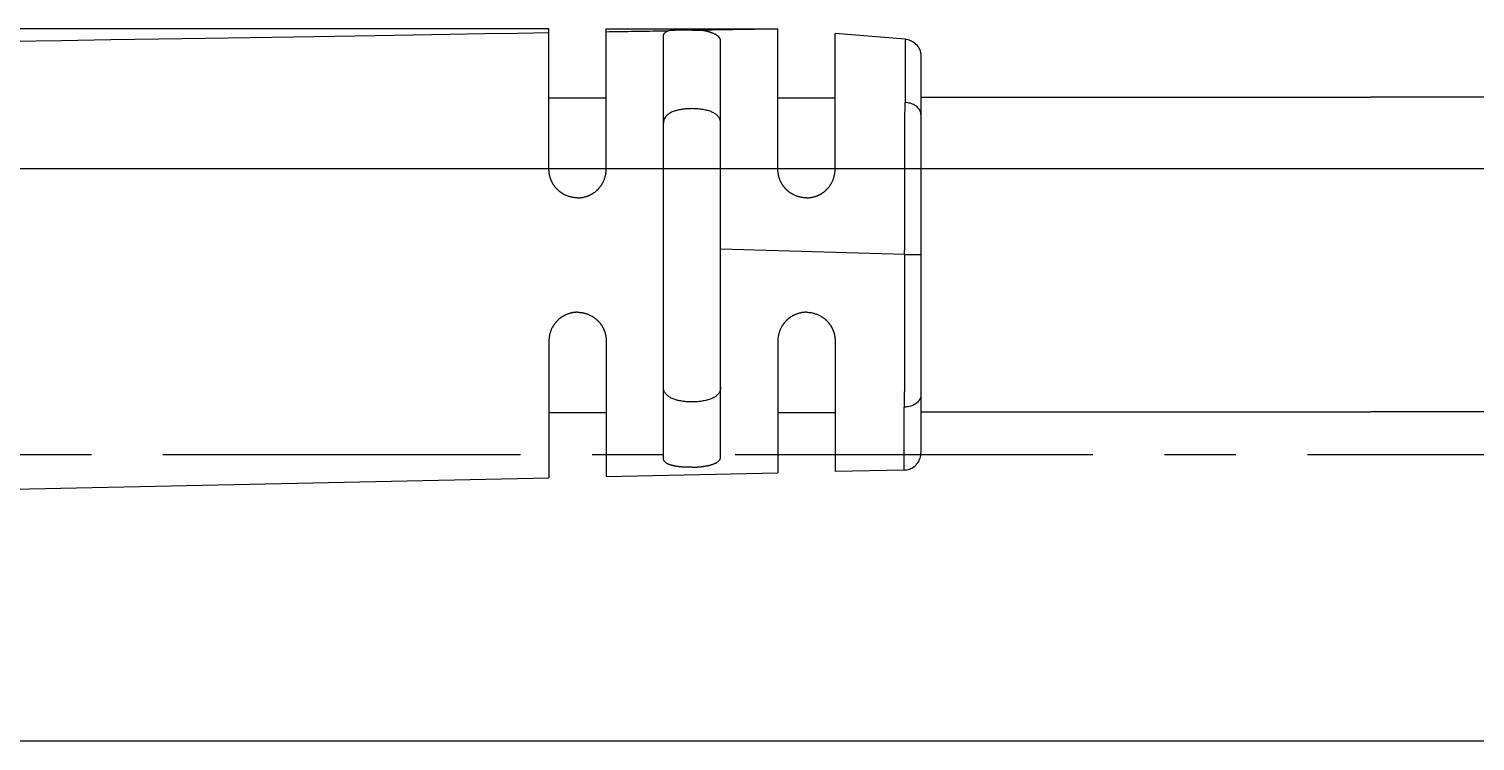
# Model space of a CAD drawing. Header units: inches. Extents: x 0 to 77285, y -118 to 40065.
# Drawn here: x 25675.9 to 25701.17, y 2653.84 to 2666.28 of the extents above; entities that cross this region are included whole.
import ezdxf

# ---------------------------------------------------------------- set-up
doc = ezdxf.new("R2010")
doc.units = ezdxf.units.IN
doc.header["$LTSCALE"] = 5
doc.header["$MEASUREMENT"] = 0
doc.linetypes.add('CENTER', pattern=[2, 1.25, -0.25, 0.25, -0.25])
doc.layers.add('11', color=1, linetype='CENTER')
doc.layers.add('55', color=5, linetype='Continuous')

# ---------------------------------------------------------------- blocks, each defined once
blk = doc.blocks.new('A$Ce3b21f13')
for p, q in [((2390, -42), (60, -42)), ((2390, -52), (60, -52))]:
    blk.add_line(p, q)
at = {"layer": '11'}
blk.add_line((2390, -47), (60, -47), dxfattribs=at)
blk = doc.blocks.new('A$C76fe3149')
for p, q in [((-52.004, 3.942), (-73.504, 3.942)), ((-52.004, 1.491), (-52.004, 3.942)), ((-51.004, 1.491), (-51.004, 3.942)), ((-51.004, 3.942), (-48.004, 3.942)), ((-50.004, -3.562), (-50.004, 3.817)), ((-48.004, 1.491), (-48.004, 3.942)), ((-45.78, 3.764), (-47.004, 3.864)), ((-47.004, 1.491), (-47.004, 3.864)), ((-49.004, -3.536), (-49.004, 3.731)), ((-45.504, 3.465), (-45.504, -3.465)), ((-52.004, 2.738), (-51.004, 2.738)), ((-48.004, 2.738), (-47.004, 2.738)), ((-45.504, 2.75), (-37.642, 2.75)), ((-33.056, 2.75), (-37.642, 2.75)), ((-45.789, 0), (-49.004, 0.097)), ((-45.789, 0), (-45.504, 0)), ((-52.004, -1.509), (-52.004, -3.898)), ((-51.004, -1.509), (-51.004, -3.877)), ((-48.004, -1.509), (-48.004, -3.812)), ((-47.004, -1.509), (-47.004, -3.791)), ((-52.004, -2.762), (-51.004, -2.762)), ((-48.004, -2.762), (-47.004, -2.762)), ((-45.798, -3.765), (-45.795, -2.667)), ((-45.504, -2.75), (-37.642, -2.75)), ((-33.636, -2.75), (-37.642, -2.75)), ((-45.798, -3.765), (-47.004, -3.791)), ((-73.504, -4.361), (-52.004, -3.898)), ((-51.004, -3.877), (-48.004, -3.812))]:
    blk.add_line(p, q)
for points in [[(-68.336, 3.612), (-67.278, 3.63), (-66.243, 3.647), (-65.23, 3.663), (-64.241, 3.68), (-63.275, 3.696), (-62.334, 3.711), (-61.418, 3.726), (-60.527, 3.741), (-59.662, 3.755), (-58.823, 3.768), (-58.011, 3.781), (-57.227, 3.794), (-56.47, 3.806), (-55.743, 3.818), (-55.044, 3.829), (-54.375, 3.84), (-53.736, 3.85), (-53.127, 3.86), (-52.55, 3.869), (-52.004, 3.878)], [(-51.004, 3.894), (-50.95, 3.895), (-50.895, 3.896), (-50.841, 3.897), (-50.786, 3.897), (-50.732, 3.898), (-50.677, 3.899), (-50.623, 3.9), (-50.568, 3.901), (-50.514, 3.902), (-50.46, 3.903), (-50.406, 3.904), (-50.352, 3.904), (-50.297, 3.905), (-50.243, 3.906), (-50.189, 3.907), (-50.135, 3.908), (-50.081, 3.909), (-50.028, 3.91), (-49.974, 3.91), (-49.92, 3.911)], [(-50.004, 3.817), (-50.004, 3.819), (-50.004, 3.821), (-50.004, 3.823), (-50.004, 3.825), (-50.004, 3.826), (-50.003, 3.828), (-50.003, 3.83), (-50.003, 3.832), (-50.002, 3.834), (-50.002, 3.835), (-50.002, 3.837), (-50.001, 3.839), (-50.001, 3.841), (-50, 3.842), (-49.999, 3.844), (-49.999, 3.846), (-49.998, 3.847), (-49.997, 3.849), (-49.997, 3.851), (-49.996, 3.852), (-49.995, 3.855), (-49.993, 3.857), (-49.992, 3.859), (-49.991, 3.861), (-49.989, 3.863), (-49.987, 3.865), (-49.986, 3.868), (-49.984, 3.87), (-49.982, 3.872), (-49.98, 3.874), (-49.978, 3.876), (-49.976, 3.878), (-49.974, 3.88), (-49.972, 3.882), (-49.97, 3.884), (-49.967, 3.885), (-49.965, 3.887), (-49.962, 3.889), (-49.96, 3.891), (-49.957, 3.893), (-49.955, 3.894), (-49.954, 3.895), (-49.952, 3.896), (-49.95, 3.897), (-49.949, 3.898), (-49.947, 3.899), (-49.945, 3.9), (-49.943, 3.901), (-49.942, 3.901), (-49.94, 3.902), (-49.938, 3.903), (-49.936, 3.904), (-49.934, 3.905), (-49.932, 3.906), (-49.93, 3.907), (-49.928, 3.908), (-49.926, 3.909), (-49.924, 3.91), (-49.922, 3.91), (-49.92, 3.911)], [(-49.504, 3.922), (-49.531, 3.922), (-49.558, 3.921), (-49.585, 3.921), (-49.61, 3.921), (-49.635, 3.921), (-49.659, 3.921), (-49.683, 3.92), (-49.706, 3.92), (-49.728, 3.919), (-49.75, 3.919), (-49.771, 3.918), (-49.791, 3.918), (-49.81, 3.917), (-49.828, 3.916), (-49.846, 3.916), (-49.862, 3.915), (-49.878, 3.914), (-49.893, 3.913), (-49.907, 3.912), (-49.92, 3.911)], [(-49.504, 3.922), (-49.495, 3.922), (-49.485, 3.922), (-49.476, 3.922), (-49.467, 3.921), (-49.458, 3.921), (-49.449, 3.921), (-49.441, 3.921), (-49.432, 3.921), (-49.424, 3.921), (-49.415, 3.921), (-49.407, 3.921), (-49.4, 3.921), (-49.392, 3.921), (-49.384, 3.921), (-49.377, 3.921), (-49.369, 3.921), (-49.362, 3.921), (-49.355, 3.921), (-49.349, 3.921), (-49.342, 3.92)], [(-48.004, 3.942), (-48.03, 3.941), (-48.062, 3.941), (-48.099, 3.94), (-48.14, 3.939), (-48.186, 3.939), (-48.237, 3.938), (-48.292, 3.937), (-48.352, 3.936), (-48.415, 3.935), (-48.483, 3.934), (-48.554, 3.933), (-48.629, 3.932), (-48.708, 3.93), (-48.79, 3.929), (-48.875, 3.928), (-48.963, 3.926), (-49.054, 3.925), (-49.147, 3.923), (-49.244, 3.922), (-49.342, 3.92)], [(-49.004, 3.731), (-49.004, 3.732), (-49.004, 3.733), (-49.004, 3.734), (-49.004, 3.735), (-49.004, 3.736), (-49.004, 3.737), (-49.004, 3.738), (-49.004, 3.739), (-49.005, 3.74), (-49.005, 3.741), (-49.005, 3.742), (-49.005, 3.742), (-49.005, 3.743), (-49.005, 3.744), (-49.005, 3.745), (-49.005, 3.746), (-49.006, 3.747), (-49.006, 3.748), (-49.006, 3.749), (-49.006, 3.75), (-49.007, 3.753), (-49.008, 3.756), (-49.009, 3.759), (-49.01, 3.762), (-49.011, 3.765), (-49.012, 3.768), (-49.014, 3.771), (-49.015, 3.774), (-49.017, 3.776), (-49.019, 3.779), (-49.02, 3.782), (-49.022, 3.785), (-49.024, 3.788), (-49.027, 3.791), (-49.029, 3.793), (-49.031, 3.796), (-49.034, 3.799), (-49.036, 3.802), (-49.039, 3.804), (-49.042, 3.807), (-49.044, 3.809), (-49.046, 3.811), (-49.048, 3.813), (-49.051, 3.815), (-49.053, 3.817), (-49.055, 3.819), (-49.058, 3.821), (-49.06, 3.823), (-49.063, 3.824), (-49.065, 3.826), (-49.068, 3.828), (-49.071, 3.83), (-49.074, 3.832), (-49.076, 3.834), (-49.079, 3.835), (-49.082, 3.837), (-49.085, 3.839), (-49.088, 3.841), (-49.091, 3.843), (-49.095, 3.844), (-49.098, 3.846), (-49.101, 3.848), (-49.105, 3.85), (-49.108, 3.851), (-49.111, 3.853), (-49.115, 3.855), (-49.118, 3.856), (-49.122, 3.858), (-49.126, 3.86), (-49.129, 3.861), (-49.133, 3.863), (-49.137, 3.865), (-49.141, 3.866), (-49.145, 3.868), (-49.149, 3.869), (-49.153, 3.871), (-49.157, 3.872), (-49.161, 3.874), (-49.165, 3.876), (-49.169, 3.877), (-49.173, 3.878), (-49.177, 3.88), (-49.182, 3.881), (-49.186, 3.883), (-49.19, 3.884), (-49.194, 3.885), (-49.199, 3.887), (-49.203, 3.888), (-49.207, 3.889), (-49.212, 3.891), (-49.216, 3.892), (-49.221, 3.893), (-49.225, 3.894), (-49.23, 3.896), (-49.234, 3.897), (-49.239, 3.898), (-49.243, 3.899), (-49.248, 3.901), (-49.253, 3.902), (-49.258, 3.903), (-49.262, 3.904), (-49.266, 3.905), (-49.27, 3.906), (-49.274, 3.907), (-49.278, 3.908), (-49.282, 3.909), (-49.286, 3.909), (-49.29, 3.91), (-49.295, 3.911), (-49.299, 3.912), (-49.303, 3.913), (-49.307, 3.914), (-49.312, 3.915), (-49.316, 3.916), (-49.32, 3.916), (-49.325, 3.917), (-49.329, 3.918), (-49.333, 3.919), (-49.338, 3.92), (-49.342, 3.92)], [(-45.78, 3.764), (-45.78, 3.715), (-45.78, 3.665), (-45.78, 3.615), (-45.78, 3.563), (-45.78, 3.512), (-45.78, 3.459), (-45.78, 3.406), (-45.781, 3.353), (-45.781, 3.298), (-45.781, 3.243), (-45.781, 3.188), (-45.781, 3.131), (-45.781, 3.074), (-45.781, 3.017), (-45.782, 2.958), (-45.782, 2.9), (-45.782, 2.84), (-45.782, 2.78), (-45.782, 2.719), (-45.782, 2.657)], [(-45.78, 3.764), (-45.757, 3.761), (-45.734, 3.757), (-45.712, 3.751), (-45.691, 3.743), (-45.671, 3.734), (-45.651, 3.723), (-45.633, 3.711), (-45.615, 3.698), (-45.599, 3.684), (-45.583, 3.668), (-45.569, 3.652), (-45.556, 3.634), (-45.545, 3.615), (-45.534, 3.596), (-45.525, 3.576), (-45.518, 3.555), (-45.512, 3.533), (-45.508, 3.511), (-45.505, 3.488), (-45.504, 3.465)], [(-49.504, 2.55), (-49.522, 2.549), (-49.54, 2.549), (-49.557, 2.548), (-49.574, 2.548), (-49.591, 2.547), (-49.608, 2.545), (-49.624, 2.544), (-49.639, 2.542), (-49.655, 2.54), (-49.67, 2.538), (-49.684, 2.536), (-49.699, 2.534), (-49.712, 2.531), (-49.726, 2.529), (-49.739, 2.526), (-49.752, 2.523), (-49.764, 2.52), (-49.776, 2.517), (-49.787, 2.514), (-49.798, 2.51), (-49.816, 2.504), (-49.834, 2.498), (-49.851, 2.491), (-49.867, 2.483), (-49.882, 2.475), (-49.897, 2.467), (-49.911, 2.458), (-49.924, 2.448), (-49.936, 2.438), (-49.947, 2.428), (-49.958, 2.417), (-49.967, 2.405), (-49.976, 2.393), (-49.983, 2.38), (-49.989, 2.367), (-49.995, 2.353), (-49.999, 2.339), (-50.002, 2.324), (-50.004, 2.309), (-50.004, 2.293)], [(-49.004, 2.293), (-49.004, 2.304), (-49.005, 2.314), (-49.007, 2.325), (-49.009, 2.335), (-49.011, 2.344), (-49.014, 2.354), (-49.017, 2.363), (-49.021, 2.372), (-49.026, 2.381), (-49.03, 2.389), (-49.036, 2.397), (-49.041, 2.405), (-49.047, 2.413), (-49.054, 2.42), (-49.06, 2.427), (-49.068, 2.434), (-49.075, 2.441), (-49.083, 2.447), (-49.091, 2.453), (-49.1, 2.459), (-49.112, 2.467), (-49.126, 2.475), (-49.141, 2.483), (-49.156, 2.49), (-49.172, 2.497), (-49.189, 2.503), (-49.207, 2.509), (-49.226, 2.515), (-49.245, 2.52), (-49.265, 2.525), (-49.286, 2.53), (-49.308, 2.534), (-49.33, 2.537), (-49.353, 2.541), (-49.377, 2.543), (-49.401, 2.545), (-49.426, 2.547), (-49.451, 2.549), (-49.477, 2.549), (-49.504, 2.55)], [(-45.789, 0), (-45.788, 0.144), (-45.788, 0.289), (-45.788, 0.435), (-45.787, 0.58), (-45.787, 0.726), (-45.787, 0.871), (-45.786, 1.015), (-45.786, 1.157), (-45.785, 1.299), (-45.785, 1.438), (-45.785, 1.575), (-45.785, 1.709), (-45.784, 1.84), (-45.784, 1.969), (-45.784, 2.093), (-45.783, 2.215), (-45.783, 2.332), (-45.783, 2.445), (-45.782, 2.553), (-45.782, 2.657)], [(-45.504, 2.446), (-45.505, 2.463), (-45.508, 2.479), (-45.512, 2.495), (-45.518, 2.51), (-45.526, 2.525), (-45.535, 2.539), (-45.545, 2.553), (-45.557, 2.566), (-45.57, 2.579), (-45.584, 2.59), (-45.6, 2.601), (-45.617, 2.612), (-45.634, 2.621), (-45.653, 2.629), (-45.673, 2.637), (-45.693, 2.643), (-45.714, 2.648), (-45.736, 2.653), (-45.759, 2.656), (-45.782, 2.657)], [(-51.504, 0.991), (-51.516, 0.992), (-51.529, 0.992), (-51.541, 0.993), (-51.553, 0.994), (-51.565, 0.995), (-51.578, 0.997), (-51.59, 0.999), (-51.602, 1.001), (-51.614, 1.004), (-51.626, 1.007), (-51.638, 1.01), (-51.65, 1.013), (-51.662, 1.017), (-51.674, 1.021), (-51.685, 1.025), (-51.697, 1.03), (-51.708, 1.035), (-51.719, 1.04), (-51.73, 1.045), (-51.741, 1.051), (-51.746, 1.054), (-51.751, 1.056), (-51.755, 1.059), (-51.76, 1.062), (-51.765, 1.065), (-51.77, 1.068), (-51.774, 1.071), (-51.779, 1.074), (-51.783, 1.077), (-51.788, 1.08), (-51.792, 1.083), (-51.797, 1.086), (-51.801, 1.089), (-51.806, 1.093), (-51.81, 1.096), (-51.814, 1.099), (-51.819, 1.103), (-51.823, 1.106), (-51.827, 1.11), (-51.831, 1.113), (-51.836, 1.117), (-51.84, 1.121), (-51.844, 1.125), (-51.848, 1.129), (-51.853, 1.133), (-51.857, 1.137), (-51.861, 1.141), (-51.865, 1.145), (-51.869, 1.149), (-51.873, 1.154), (-51.877, 1.158), (-51.881, 1.162), (-51.884, 1.167), (-51.888, 1.171), (-51.892, 1.176), (-51.895, 1.18), (-51.899, 1.185), (-51.902, 1.189), (-51.906, 1.194), (-51.909, 1.198), (-51.913, 1.203), (-51.916, 1.208), (-51.919, 1.212), (-51.922, 1.217), (-51.925, 1.222), (-51.928, 1.227), (-51.931, 1.232), (-51.934, 1.236), (-51.937, 1.241), (-51.94, 1.246), (-51.943, 1.251), (-51.945, 1.256), (-51.948, 1.261), (-51.951, 1.266), (-51.953, 1.271), (-51.956, 1.276), (-51.958, 1.282), (-51.96, 1.287), (-51.963, 1.292), (-51.965, 1.297), (-51.968, 1.304), (-51.971, 1.311), (-51.973, 1.318), (-51.976, 1.326), (-51.978, 1.333), (-51.981, 1.34), (-51.983, 1.348), (-51.985, 1.355), (-51.987, 1.362), (-51.989, 1.37), (-51.991, 1.377), (-51.993, 1.384), (-51.994, 1.392), (-51.996, 1.399), (-51.997, 1.407), (-51.998, 1.414), (-51.999, 1.422), (-52, 1.429), (-52.001, 1.437), (-52.002, 1.444), (-52.002, 1.447), (-52.002, 1.449), (-52.003, 1.451), (-52.003, 1.454), (-52.003, 1.456), (-52.003, 1.458), (-52.003, 1.461), (-52.003, 1.463), (-52.003, 1.465), (-52.004, 1.468), (-52.004, 1.47), (-52.004, 1.473), (-52.004, 1.475), (-52.004, 1.477), (-52.004, 1.48), (-52.004, 1.482), (-52.004, 1.484), (-52.004, 1.487), (-52.004, 1.489), (-52.004, 1.491)], [(-51.504, 0.991), (-51.502, 0.991), (-51.499, 0.991), (-51.497, 0.991), (-51.494, 0.991), (-51.492, 0.992), (-51.489, 0.992), (-51.487, 0.992), (-51.484, 0.992), (-51.482, 0.992), (-51.479, 0.992), (-51.477, 0.992), (-51.474, 0.992), (-51.472, 0.992), (-51.47, 0.993), (-51.467, 0.993), (-51.465, 0.993), (-51.462, 0.993), (-51.46, 0.993), (-51.457, 0.994), (-51.455, 0.994), (-51.447, 0.995), (-51.439, 0.996), (-51.431, 0.997), (-51.423, 0.998), (-51.415, 0.999), (-51.408, 1.001), (-51.4, 1.002), (-51.392, 1.004), (-51.384, 1.006), (-51.377, 1.008), (-51.369, 1.01), (-51.361, 1.012), (-51.354, 1.015), (-51.346, 1.017), (-51.339, 1.02), (-51.331, 1.022), (-51.324, 1.025), (-51.316, 1.028), (-51.309, 1.031), (-51.302, 1.034), (-51.297, 1.036), (-51.291, 1.039), (-51.286, 1.041), (-51.281, 1.044), (-51.276, 1.047), (-51.271, 1.049), (-51.265, 1.052), (-51.26, 1.055), (-51.255, 1.058), (-51.25, 1.061), (-51.245, 1.064), (-51.24, 1.067), (-51.235, 1.07), (-51.231, 1.073), (-51.226, 1.076), (-51.221, 1.079), (-51.216, 1.083), (-51.211, 1.086), (-51.207, 1.089), (-51.202, 1.093), (-51.198, 1.096), (-51.193, 1.1), (-51.188, 1.104), (-51.184, 1.107), (-51.179, 1.111), (-51.175, 1.115), (-51.171, 1.119), (-51.166, 1.123), (-51.162, 1.127), (-51.158, 1.131), (-51.154, 1.135), (-51.15, 1.139), (-51.146, 1.143), (-51.142, 1.147), (-51.138, 1.151), (-51.134, 1.156), (-51.13, 1.16), (-51.126, 1.164), (-51.122, 1.169), (-51.119, 1.173), (-51.115, 1.177), (-51.112, 1.182), (-51.108, 1.186), (-51.105, 1.19), (-51.102, 1.195), (-51.099, 1.199), (-51.095, 1.203), (-51.092, 1.208), (-51.089, 1.212), (-51.086, 1.217), (-51.083, 1.222), (-51.08, 1.226), (-51.077, 1.231), (-51.075, 1.235), (-51.072, 1.24), (-51.069, 1.245), (-51.067, 1.249), (-51.064, 1.254), (-51.061, 1.259), (-51.059, 1.264), (-51.054, 1.274), (-51.049, 1.285), (-51.044, 1.296), (-51.039, 1.307), (-51.035, 1.318), (-51.031, 1.329), (-51.028, 1.341), (-51.024, 1.352), (-51.021, 1.363), (-51.018, 1.375), (-51.015, 1.386), (-51.013, 1.398), (-51.011, 1.41), (-51.009, 1.421), (-51.008, 1.433), (-51.006, 1.445), (-51.005, 1.456), (-51.005, 1.468), (-51.004, 1.48), (-51.004, 1.491)], [(-47.504, 0.991), (-47.517, 0.992), (-47.529, 0.992), (-47.542, 0.993), (-47.554, 0.994), (-47.567, 0.996), (-47.58, 0.997), (-47.592, 0.999), (-47.605, 1.002), (-47.617, 1.005), (-47.629, 1.008), (-47.642, 1.011), (-47.654, 1.015), (-47.666, 1.019), (-47.678, 1.023), (-47.69, 1.027), (-47.701, 1.032), (-47.713, 1.037), (-47.724, 1.043), (-47.736, 1.048), (-47.747, 1.054), (-47.751, 1.057), (-47.756, 1.06), (-47.761, 1.062), (-47.766, 1.065), (-47.77, 1.068), (-47.775, 1.071), (-47.779, 1.074), (-47.784, 1.077), (-47.789, 1.08), (-47.793, 1.083), (-47.797, 1.086), (-47.802, 1.09), (-47.806, 1.093), (-47.811, 1.096), (-47.815, 1.1), (-47.819, 1.103), (-47.823, 1.107), (-47.828, 1.11), (-47.832, 1.114), (-47.836, 1.117), (-47.84, 1.121), (-47.844, 1.125), (-47.848, 1.129), (-47.853, 1.133), (-47.857, 1.137), (-47.861, 1.141), (-47.865, 1.145), (-47.869, 1.149), (-47.873, 1.153), (-47.877, 1.158), (-47.88, 1.162), (-47.884, 1.166), (-47.888, 1.171), (-47.891, 1.175), (-47.895, 1.18), (-47.899, 1.184), (-47.902, 1.189), (-47.905, 1.193), (-47.909, 1.198), (-47.912, 1.202), (-47.915, 1.207), (-47.919, 1.212), (-47.922, 1.216), (-47.925, 1.221), (-47.928, 1.226), (-47.931, 1.231), (-47.934, 1.235), (-47.936, 1.24), (-47.939, 1.245), (-47.942, 1.25), (-47.945, 1.255), (-47.947, 1.26), (-47.95, 1.265), (-47.952, 1.27), (-47.955, 1.275), (-47.957, 1.28), (-47.959, 1.285), (-47.962, 1.29), (-47.964, 1.295), (-47.966, 1.3), (-47.969, 1.307), (-47.972, 1.314), (-47.974, 1.321), (-47.977, 1.328), (-47.979, 1.336), (-47.982, 1.343), (-47.984, 1.35), (-47.986, 1.357), (-47.988, 1.364), (-47.99, 1.372), (-47.991, 1.379), (-47.993, 1.386), (-47.994, 1.394), (-47.996, 1.401), (-47.997, 1.408), (-47.998, 1.416), (-47.999, 1.423), (-48, 1.43), (-48.001, 1.438), (-48.002, 1.445), (-48.002, 1.447), (-48.002, 1.45), (-48.003, 1.452), (-48.003, 1.454), (-48.003, 1.457), (-48.003, 1.459), (-48.003, 1.461), (-48.003, 1.464), (-48.003, 1.466), (-48.004, 1.468), (-48.004, 1.471), (-48.004, 1.473), (-48.004, 1.475), (-48.004, 1.478), (-48.004, 1.48), (-48.004, 1.482), (-48.004, 1.484), (-48.004, 1.487), (-48.004, 1.489), (-48.004, 1.491)], [(-47.504, 0.991), (-47.502, 0.991), (-47.499, 0.991), (-47.497, 0.991), (-47.494, 0.991), (-47.492, 0.992), (-47.489, 0.992), (-47.487, 0.992), (-47.484, 0.992), (-47.482, 0.992), (-47.479, 0.992), (-47.477, 0.992), (-47.474, 0.992), (-47.472, 0.992), (-47.47, 0.993), (-47.467, 0.993), (-47.465, 0.993), (-47.462, 0.993), (-47.46, 0.993), (-47.457, 0.994), (-47.455, 0.994), (-47.447, 0.995), (-47.439, 0.996), (-47.431, 0.997), (-47.423, 0.998), (-47.416, 0.999), (-47.408, 1.001), (-47.4, 1.002), (-47.392, 1.004), (-47.384, 1.006), (-47.377, 1.008), (-47.369, 1.01), (-47.361, 1.012), (-47.354, 1.015), (-47.346, 1.017), (-47.339, 1.02), (-47.331, 1.022), (-47.324, 1.025), (-47.317, 1.028), (-47.309, 1.031), (-47.302, 1.034), (-47.297, 1.036), (-47.292, 1.039), (-47.287, 1.041), (-47.281, 1.044), (-47.276, 1.046), (-47.271, 1.049), (-47.266, 1.052), (-47.261, 1.055), (-47.256, 1.057), (-47.251, 1.06), (-47.246, 1.063), (-47.241, 1.066), (-47.236, 1.069), (-47.231, 1.073), (-47.226, 1.076), (-47.222, 1.079), (-47.217, 1.082), (-47.212, 1.086), (-47.207, 1.089), (-47.203, 1.092), (-47.198, 1.096), (-47.194, 1.099), (-47.189, 1.103), (-47.185, 1.107), (-47.18, 1.11), (-47.176, 1.114), (-47.172, 1.118), (-47.167, 1.122), (-47.163, 1.126), (-47.159, 1.13), (-47.155, 1.134), (-47.151, 1.138), (-47.147, 1.142), (-47.143, 1.146), (-47.139, 1.15), (-47.135, 1.154), (-47.131, 1.159), (-47.127, 1.163), (-47.123, 1.167), (-47.12, 1.172), (-47.116, 1.176), (-47.113, 1.18), (-47.11, 1.184), (-47.106, 1.189), (-47.103, 1.193), (-47.1, 1.197), (-47.097, 1.202), (-47.094, 1.206), (-47.091, 1.21), (-47.088, 1.215), (-47.085, 1.219), (-47.082, 1.224), (-47.079, 1.228), (-47.076, 1.233), (-47.073, 1.238), (-47.071, 1.242), (-47.068, 1.247), (-47.065, 1.252), (-47.063, 1.256), (-47.06, 1.261), (-47.055, 1.272), (-47.05, 1.283), (-47.045, 1.294), (-47.04, 1.305), (-47.036, 1.316), (-47.032, 1.327), (-47.028, 1.339), (-47.025, 1.35), (-47.021, 1.362), (-47.018, 1.374), (-47.016, 1.385), (-47.013, 1.397), (-47.011, 1.409), (-47.009, 1.421), (-47.008, 1.432), (-47.006, 1.444), (-47.005, 1.456), (-47.005, 1.468), (-47.004, 1.48), (-47.004, 1.491)], [(-45.789, 0), (-45.789, -0.154), (-45.789, -0.306), (-45.79, -0.457), (-45.79, -0.606), (-45.79, -0.754), (-45.791, -0.9), (-45.791, -1.043), (-45.791, -1.185), (-45.792, -1.324), (-45.792, -1.461), (-45.792, -1.596), (-45.793, -1.727), (-45.793, -1.856), (-45.793, -1.982), (-45.794, -2.105), (-45.794, -2.224), (-45.794, -2.34), (-45.795, -2.453), (-45.795, -2.562), (-45.795, -2.667)], [(-51.504, -1.009), (-51.507, -1.009), (-51.509, -1.009), (-51.512, -1.009), (-51.514, -1.009), (-51.516, -1.009), (-51.519, -1.009), (-51.521, -1.009), (-51.524, -1.009), (-51.526, -1.009), (-51.529, -1.009), (-51.531, -1.009), (-51.534, -1.009), (-51.536, -1.01), (-51.539, -1.01), (-51.541, -1.01), (-51.544, -1.01), (-51.546, -1.01), (-51.549, -1.011), (-51.551, -1.011), (-51.554, -1.011), (-51.561, -1.012), (-51.569, -1.013), (-51.577, -1.014), (-51.585, -1.015), (-51.593, -1.017), (-51.6, -1.018), (-51.608, -1.02), (-51.616, -1.021), (-51.623, -1.023), (-51.631, -1.025), (-51.639, -1.027), (-51.646, -1.029), (-51.654, -1.032), (-51.661, -1.034), (-51.669, -1.037), (-51.676, -1.039), (-51.684, -1.042), (-51.691, -1.045), (-51.698, -1.048), (-51.705, -1.051), (-51.711, -1.053), (-51.716, -1.056), (-51.721, -1.058), (-51.726, -1.061), (-51.732, -1.063), (-51.737, -1.066), (-51.742, -1.069), (-51.747, -1.072), (-51.752, -1.074), (-51.757, -1.077), (-51.762, -1.08), (-51.767, -1.083), (-51.772, -1.086), (-51.777, -1.089), (-51.782, -1.093), (-51.786, -1.096), (-51.791, -1.099), (-51.796, -1.102), (-51.8, -1.106), (-51.805, -1.109), (-51.81, -1.113), (-51.814, -1.116), (-51.819, -1.12), (-51.823, -1.124), (-51.828, -1.127), (-51.832, -1.131), (-51.836, -1.135), (-51.841, -1.139), (-51.845, -1.143), (-51.849, -1.147), (-51.853, -1.151), (-51.857, -1.155), (-51.861, -1.159), (-51.865, -1.163), (-51.869, -1.167), (-51.873, -1.171), (-51.877, -1.176), (-51.881, -1.18), (-51.885, -1.184), (-51.888, -1.188), (-51.892, -1.193), (-51.895, -1.197), (-51.898, -1.201), (-51.902, -1.205), (-51.905, -1.21), (-51.908, -1.214), (-51.911, -1.218), (-51.914, -1.223), (-51.917, -1.227), (-51.92, -1.231), (-51.923, -1.236), (-51.926, -1.24), (-51.929, -1.245), (-51.932, -1.249), (-51.934, -1.254), (-51.937, -1.258), (-51.94, -1.263), (-51.942, -1.268), (-51.945, -1.272), (-51.947, -1.277), (-51.953, -1.288), (-51.958, -1.299), (-51.963, -1.31), (-51.968, -1.321), (-51.972, -1.333), (-51.976, -1.344), (-51.98, -1.356), (-51.984, -1.367), (-51.987, -1.379), (-51.99, -1.391), (-51.993, -1.402), (-51.995, -1.414), (-51.997, -1.426), (-51.999, -1.438), (-52.001, -1.45), (-52.002, -1.462), (-52.003, -1.473), (-52.004, -1.485), (-52.004, -1.497), (-52.004, -1.509)], [(-51.504, -1.009), (-51.491, -1.009), (-51.478, -1.009), (-51.465, -1.01), (-51.452, -1.011), (-51.439, -1.013), (-51.426, -1.015), (-51.413, -1.017), (-51.4, -1.02), (-51.387, -1.023), (-51.374, -1.026), (-51.361, -1.03), (-51.349, -1.034), (-51.336, -1.038), (-51.324, -1.042), (-51.312, -1.047), (-51.3, -1.052), (-51.288, -1.058), (-51.276, -1.064), (-51.265, -1.07), (-51.254, -1.076), (-51.249, -1.079), (-51.244, -1.081), (-51.24, -1.084), (-51.235, -1.087), (-51.231, -1.09), (-51.226, -1.093), (-51.221, -1.096), (-51.217, -1.099), (-51.213, -1.102), (-51.208, -1.106), (-51.204, -1.109), (-51.199, -1.112), (-51.195, -1.116), (-51.191, -1.119), (-51.187, -1.122), (-51.183, -1.126), (-51.178, -1.129), (-51.174, -1.133), (-51.17, -1.136), (-51.166, -1.14), (-51.162, -1.144), (-51.158, -1.148), (-51.154, -1.152), (-51.15, -1.156), (-51.146, -1.16), (-51.142, -1.164), (-51.138, -1.168), (-51.134, -1.172), (-51.131, -1.176), (-51.127, -1.18), (-51.123, -1.185), (-51.12, -1.189), (-51.116, -1.193), (-51.112, -1.198), (-51.109, -1.202), (-51.106, -1.207), (-51.102, -1.211), (-51.099, -1.216), (-51.096, -1.22), (-51.093, -1.225), (-51.089, -1.229), (-51.086, -1.234), (-51.083, -1.238), (-51.08, -1.243), (-51.078, -1.248), (-51.075, -1.252), (-51.072, -1.257), (-51.069, -1.262), (-51.067, -1.267), (-51.064, -1.272), (-51.061, -1.276), (-51.059, -1.281), (-51.056, -1.286), (-51.054, -1.291), (-51.052, -1.296), (-51.049, -1.301), (-51.047, -1.306), (-51.045, -1.311), (-51.043, -1.316), (-51.041, -1.321), (-51.038, -1.328), (-51.035, -1.335), (-51.033, -1.342), (-51.03, -1.349), (-51.028, -1.356), (-51.026, -1.363), (-51.024, -1.37), (-51.022, -1.377), (-51.02, -1.384), (-51.018, -1.391), (-51.016, -1.398), (-51.015, -1.405), (-51.013, -1.413), (-51.012, -1.42), (-51.011, -1.427), (-51.01, -1.434), (-51.009, -1.442), (-51.008, -1.449), (-51.007, -1.456), (-51.006, -1.463), (-51.006, -1.466), (-51.006, -1.468), (-51.006, -1.47), (-51.005, -1.472), (-51.005, -1.475), (-51.005, -1.477), (-51.005, -1.479), (-51.005, -1.481), (-51.005, -1.484), (-51.005, -1.486), (-51.005, -1.488), (-51.004, -1.49), (-51.004, -1.493), (-51.004, -1.495), (-51.004, -1.497), (-51.004, -1.5), (-51.004, -1.502), (-51.004, -1.504), (-51.004, -1.506), (-51.004, -1.509)], [(-47.504, -1.009), (-47.507, -1.009), (-47.509, -1.009), (-47.512, -1.009), (-47.514, -1.009), (-47.516, -1.009), (-47.519, -1.009), (-47.521, -1.009), (-47.524, -1.009), (-47.526, -1.009), (-47.529, -1.009), (-47.531, -1.009), (-47.534, -1.009), (-47.536, -1.01), (-47.539, -1.01), (-47.541, -1.01), (-47.544, -1.01), (-47.546, -1.01), (-47.549, -1.011), (-47.551, -1.011), (-47.554, -1.011), (-47.561, -1.012), (-47.569, -1.013), (-47.577, -1.014), (-47.585, -1.015), (-47.593, -1.017), (-47.6, -1.018), (-47.608, -1.02), (-47.616, -1.021), (-47.624, -1.023), (-47.631, -1.025), (-47.639, -1.027), (-47.646, -1.029), (-47.654, -1.032), (-47.662, -1.034), (-47.669, -1.037), (-47.676, -1.039), (-47.684, -1.042), (-47.691, -1.045), (-47.698, -1.048), (-47.706, -1.051), (-47.711, -1.053), (-47.716, -1.056), (-47.721, -1.058), (-47.727, -1.061), (-47.732, -1.063), (-47.737, -1.066), (-47.742, -1.069), (-47.747, -1.072), (-47.752, -1.075), (-47.757, -1.077), (-47.762, -1.08), (-47.767, -1.083), (-47.772, -1.086), (-47.777, -1.09), (-47.782, -1.093), (-47.787, -1.096), (-47.791, -1.099), (-47.796, -1.103), (-47.801, -1.106), (-47.805, -1.109), (-47.81, -1.113), (-47.814, -1.117), (-47.819, -1.12), (-47.823, -1.124), (-47.828, -1.128), (-47.832, -1.131), (-47.837, -1.135), (-47.841, -1.139), (-47.845, -1.143), (-47.849, -1.147), (-47.854, -1.151), (-47.858, -1.155), (-47.862, -1.159), (-47.866, -1.163), (-47.87, -1.167), (-47.874, -1.172), (-47.877, -1.176), (-47.881, -1.18), (-47.885, -1.185), (-47.889, -1.189), (-47.892, -1.193), (-47.895, -1.197), (-47.899, -1.202), (-47.902, -1.206), (-47.905, -1.21), (-47.908, -1.214), (-47.912, -1.219), (-47.915, -1.223), (-47.918, -1.228), (-47.921, -1.232), (-47.924, -1.237), (-47.927, -1.241), (-47.929, -1.246), (-47.932, -1.25), (-47.935, -1.255), (-47.938, -1.259), (-47.94, -1.264), (-47.943, -1.269), (-47.945, -1.273), (-47.948, -1.278), (-47.953, -1.289), (-47.958, -1.3), (-47.963, -1.311), (-47.968, -1.322), (-47.972, -1.333), (-47.976, -1.345), (-47.98, -1.356), (-47.984, -1.368), (-47.987, -1.379), (-47.99, -1.391), (-47.993, -1.403), (-47.995, -1.415), (-47.997, -1.426), (-47.999, -1.438), (-48.001, -1.45), (-48.002, -1.462), (-48.003, -1.474), (-48.004, -1.485), (-48.004, -1.497), (-48.004, -1.509)], [(-47.504, -1.009), (-47.491, -1.009), (-47.478, -1.009), (-47.465, -1.01), (-47.452, -1.011), (-47.439, -1.013), (-47.426, -1.015), (-47.413, -1.017), (-47.4, -1.02), (-47.388, -1.023), (-47.375, -1.026), (-47.362, -1.029), (-47.35, -1.033), (-47.337, -1.037), (-47.325, -1.042), (-47.313, -1.047), (-47.301, -1.052), (-47.289, -1.057), (-47.278, -1.063), (-47.266, -1.069), (-47.255, -1.075), (-47.251, -1.078), (-47.246, -1.08), (-47.241, -1.083), (-47.237, -1.086), (-47.232, -1.089), (-47.227, -1.092), (-47.223, -1.095), (-47.218, -1.098), (-47.214, -1.101), (-47.21, -1.105), (-47.205, -1.108), (-47.201, -1.111), (-47.196, -1.114), (-47.192, -1.118), (-47.188, -1.121), (-47.184, -1.125), (-47.18, -1.128), (-47.176, -1.132), (-47.172, -1.135), (-47.167, -1.139), (-47.163, -1.143), (-47.159, -1.147), (-47.155, -1.151), (-47.151, -1.155), (-47.147, -1.159), (-47.143, -1.163), (-47.139, -1.167), (-47.135, -1.171), (-47.132, -1.175), (-47.128, -1.179), (-47.124, -1.184), (-47.121, -1.188), (-47.117, -1.192), (-47.113, -1.197), (-47.11, -1.201), (-47.106, -1.206), (-47.103, -1.21), (-47.1, -1.215), (-47.096, -1.219), (-47.093, -1.224), (-47.09, -1.228), (-47.087, -1.233), (-47.084, -1.237), (-47.081, -1.242), (-47.078, -1.247), (-47.075, -1.251), (-47.073, -1.256), (-47.07, -1.261), (-47.067, -1.266), (-47.064, -1.271), (-47.062, -1.275), (-47.059, -1.28), (-47.057, -1.285), (-47.054, -1.29), (-47.052, -1.295), (-47.05, -1.3), (-47.047, -1.305), (-47.045, -1.31), (-47.043, -1.315), (-47.041, -1.32), (-47.038, -1.327), (-47.036, -1.334), (-47.033, -1.341), (-47.031, -1.348), (-47.028, -1.355), (-47.026, -1.362), (-47.024, -1.369), (-47.022, -1.376), (-47.02, -1.383), (-47.018, -1.391), (-47.017, -1.398), (-47.015, -1.405), (-47.014, -1.412), (-47.012, -1.419), (-47.011, -1.427), (-47.01, -1.434), (-47.009, -1.441), (-47.008, -1.449), (-47.007, -1.456), (-47.006, -1.463), (-47.006, -1.465), (-47.006, -1.468), (-47.006, -1.47), (-47.005, -1.472), (-47.005, -1.474), (-47.005, -1.477), (-47.005, -1.479), (-47.005, -1.481), (-47.005, -1.484), (-47.005, -1.486), (-47.005, -1.488), (-47.004, -1.49), (-47.004, -1.493), (-47.004, -1.495), (-47.004, -1.497), (-47.004, -1.5), (-47.004, -1.502), (-47.004, -1.504), (-47.004, -1.506), (-47.004, -1.509)], [(-49.504, -2.574), (-49.522, -2.574), (-49.54, -2.573), (-49.557, -2.573), (-49.574, -2.572), (-49.591, -2.571), (-49.608, -2.57), (-49.624, -2.568), (-49.639, -2.567), (-49.655, -2.565), (-49.67, -2.563), (-49.684, -2.561), (-49.699, -2.558), (-49.712, -2.556), (-49.726, -2.553), (-49.739, -2.55), (-49.752, -2.547), (-49.764, -2.544), (-49.776, -2.541), (-49.787, -2.538), (-49.798, -2.535), (-49.816, -2.528), (-49.834, -2.522), (-49.851, -2.515), (-49.867, -2.507), (-49.882, -2.499), (-49.897, -2.491), (-49.911, -2.482), (-49.924, -2.473), (-49.936, -2.463), (-49.947, -2.452), (-49.958, -2.441), (-49.967, -2.43), (-49.976, -2.417), (-49.983, -2.405), (-49.989, -2.392), (-49.995, -2.378), (-49.999, -2.364), (-50.002, -2.349), (-50.004, -2.333), (-50.004, -2.317)], [(-49.004, -2.317), (-49.004, -2.328), (-49.005, -2.339), (-49.007, -2.349), (-49.009, -2.359), (-49.011, -2.369), (-49.014, -2.378), (-49.017, -2.387), (-49.021, -2.396), (-49.026, -2.405), (-49.03, -2.413), (-49.036, -2.422), (-49.041, -2.429), (-49.047, -2.437), (-49.054, -2.444), (-49.06, -2.452), (-49.068, -2.458), (-49.075, -2.465), (-49.083, -2.472), (-49.091, -2.478), (-49.1, -2.484), (-49.112, -2.492), (-49.126, -2.5), (-49.141, -2.507), (-49.156, -2.514), (-49.172, -2.521), (-49.189, -2.528), (-49.207, -2.534), (-49.226, -2.539), (-49.245, -2.545), (-49.265, -2.55), (-49.286, -2.554), (-49.308, -2.558), (-49.33, -2.562), (-49.353, -2.565), (-49.377, -2.568), (-49.401, -2.57), (-49.426, -2.572), (-49.451, -2.573), (-49.477, -2.574), (-49.504, -2.574)], [(-45.504, -2.454), (-45.505, -2.471), (-45.508, -2.488), (-45.513, -2.504), (-45.519, -2.52), (-45.527, -2.535), (-45.536, -2.55), (-45.547, -2.564), (-45.56, -2.577), (-45.574, -2.59), (-45.589, -2.602), (-45.605, -2.613), (-45.623, -2.623), (-45.641, -2.633), (-45.661, -2.641), (-45.681, -2.648), (-45.703, -2.654), (-45.725, -2.659), (-45.748, -2.663), (-45.771, -2.665), (-45.795, -2.667)], [(-49.504, -3.716), (-49.502, -3.716), (-49.499, -3.716), (-49.497, -3.716), (-49.494, -3.716), (-49.492, -3.716), (-49.489, -3.716), (-49.487, -3.716), (-49.484, -3.716), (-49.482, -3.716), (-49.479, -3.716), (-49.477, -3.715), (-49.474, -3.715), (-49.472, -3.715), (-49.469, -3.715), (-49.467, -3.715), (-49.465, -3.715), (-49.462, -3.715), (-49.46, -3.715), (-49.457, -3.715), (-49.455, -3.714), (-49.447, -3.714), (-49.439, -3.714), (-49.431, -3.713), (-49.423, -3.713), (-49.415, -3.712), (-49.408, -3.712), (-49.4, -3.711), (-49.392, -3.71), (-49.384, -3.71), (-49.377, -3.709), (-49.369, -3.708), (-49.361, -3.707), (-49.354, -3.707), (-49.346, -3.706), (-49.339, -3.705), (-49.331, -3.704), (-49.324, -3.703), (-49.317, -3.702), (-49.309, -3.701), (-49.302, -3.7), (-49.297, -3.699), (-49.292, -3.699), (-49.286, -3.698), (-49.281, -3.697), (-49.276, -3.696), (-49.271, -3.695), (-49.266, -3.694), (-49.261, -3.693), (-49.255, -3.692), (-49.25, -3.692), (-49.245, -3.691), (-49.241, -3.69), (-49.236, -3.689), (-49.231, -3.688), (-49.226, -3.687), (-49.221, -3.686), (-49.216, -3.684), (-49.212, -3.683), (-49.207, -3.682), (-49.202, -3.681), (-49.198, -3.68), (-49.193, -3.679), (-49.189, -3.678), (-49.184, -3.677), (-49.18, -3.675), (-49.176, -3.674), (-49.171, -3.673), (-49.167, -3.672), (-49.163, -3.67), (-49.158, -3.669), (-49.154, -3.668), (-49.15, -3.666), (-49.146, -3.665), (-49.142, -3.664), (-49.138, -3.662), (-49.134, -3.661), (-49.13, -3.659), (-49.127, -3.658), (-49.123, -3.657), (-49.119, -3.655), (-49.116, -3.654), (-49.112, -3.652), (-49.109, -3.651), (-49.106, -3.649), (-49.103, -3.648), (-49.099, -3.647), (-49.096, -3.645), (-49.093, -3.644), (-49.09, -3.642), (-49.087, -3.64), (-49.084, -3.639), (-49.081, -3.637), (-49.078, -3.636), (-49.076, -3.634), (-49.073, -3.633), (-49.07, -3.631), (-49.068, -3.629), (-49.065, -3.628), (-49.063, -3.626), (-49.06, -3.624), (-49.055, -3.621), (-49.05, -3.617), (-49.045, -3.613), (-49.04, -3.609), (-49.036, -3.605), (-49.032, -3.6), (-49.028, -3.596), (-49.024, -3.592), (-49.021, -3.587), (-49.018, -3.583), (-49.016, -3.579), (-49.013, -3.574), (-49.011, -3.569), (-49.009, -3.565), (-49.008, -3.56), (-49.006, -3.556), (-49.005, -3.551), (-49.005, -3.546), (-49.004, -3.541), (-49.004, -3.536)], [(-45.798, -3.765), (-45.773, -3.763), (-45.75, -3.76), (-45.727, -3.755), (-45.705, -3.748), (-45.683, -3.74), (-45.662, -3.729), (-45.643, -3.718), (-45.624, -3.705), (-45.606, -3.69), (-45.59, -3.675), (-45.574, -3.658), (-45.56, -3.64), (-45.548, -3.621), (-45.537, -3.601), (-45.527, -3.58), (-45.519, -3.559), (-45.513, -3.536), (-45.508, -3.513), (-45.505, -3.489), (-45.504, -3.465)], [(-49.504, -3.716), (-49.517, -3.716), (-49.529, -3.717), (-49.542, -3.717), (-49.555, -3.717), (-49.568, -3.717), (-49.58, -3.716), (-49.593, -3.716), (-49.605, -3.716), (-49.618, -3.715), (-49.63, -3.715), (-49.643, -3.714), (-49.655, -3.714), (-49.667, -3.713), (-49.679, -3.712), (-49.691, -3.711), (-49.703, -3.71), (-49.714, -3.709), (-49.726, -3.708), (-49.737, -3.706), (-49.748, -3.705), (-49.753, -3.704), (-49.758, -3.703), (-49.762, -3.703), (-49.767, -3.702), (-49.772, -3.701), (-49.776, -3.701), (-49.781, -3.7), (-49.785, -3.699), (-49.79, -3.698), (-49.794, -3.698), (-49.799, -3.697), (-49.803, -3.696), (-49.808, -3.695), (-49.812, -3.694), (-49.816, -3.693), (-49.82, -3.692), (-49.825, -3.692), (-49.829, -3.691), (-49.833, -3.69), (-49.837, -3.689), (-49.841, -3.688), (-49.846, -3.687), (-49.85, -3.686), (-49.854, -3.684), (-49.858, -3.683), (-49.862, -3.682), (-49.866, -3.681), (-49.87, -3.68), (-49.874, -3.679), (-49.878, -3.677), (-49.881, -3.676), (-49.885, -3.675), (-49.889, -3.674), (-49.892, -3.672), (-49.896, -3.671), (-49.899, -3.67), (-49.903, -3.668), (-49.906, -3.667), (-49.91, -3.666), (-49.913, -3.664), (-49.916, -3.663), (-49.919, -3.662), (-49.922, -3.66), (-49.925, -3.659), (-49.928, -3.657), (-49.931, -3.656), (-49.934, -3.654), (-49.937, -3.653), (-49.94, -3.651), (-49.942, -3.65), (-49.945, -3.648), (-49.948, -3.646), (-49.95, -3.645), (-49.953, -3.643), (-49.955, -3.642), (-49.957, -3.64), (-49.96, -3.638), (-49.962, -3.637), (-49.964, -3.635), (-49.966, -3.633), (-49.969, -3.631), (-49.972, -3.628), (-49.974, -3.626), (-49.977, -3.623), (-49.979, -3.621), (-49.982, -3.618), (-49.984, -3.616), (-49.986, -3.613), (-49.988, -3.611), (-49.99, -3.608), (-49.991, -3.605), (-49.993, -3.603), (-49.995, -3.6), (-49.996, -3.597), (-49.997, -3.595), (-49.998, -3.592), (-49.999, -3.589), (-50, -3.586), (-50.001, -3.583), (-50.002, -3.581), (-50.002, -3.58), (-50.002, -3.579), (-50.003, -3.578), (-50.003, -3.577), (-50.003, -3.576), (-50.003, -3.575), (-50.003, -3.574), (-50.003, -3.573), (-50.003, -3.572), (-50.004, -3.571), (-50.004, -3.571), (-50.004, -3.57), (-50.004, -3.569), (-50.004, -3.568), (-50.004, -3.567), (-50.004, -3.566), (-50.004, -3.565), (-50.004, -3.564), (-50.004, -3.563), (-50.004, -3.562)]]:
    blk.add_lwpolyline(points)
blk = doc.blocks.new('A$Cd8088dce')
at = {"layer": '55'}
blk.add_blockref('A$C76fe3149', (-140, 63.5, 0), dxfattribs=at)

msp = doc.modelspace()

# ---------------------------------------------------------------- block references
for name, p in [('A$Ce3b21f13', (23904.49380061, 2705.83538786)), ('A$Cd8088dce', (25876.99380061, 2598.83538786))]:
    msp.add_blockref(name, p)

doc.saveas('drawing.dxf')
